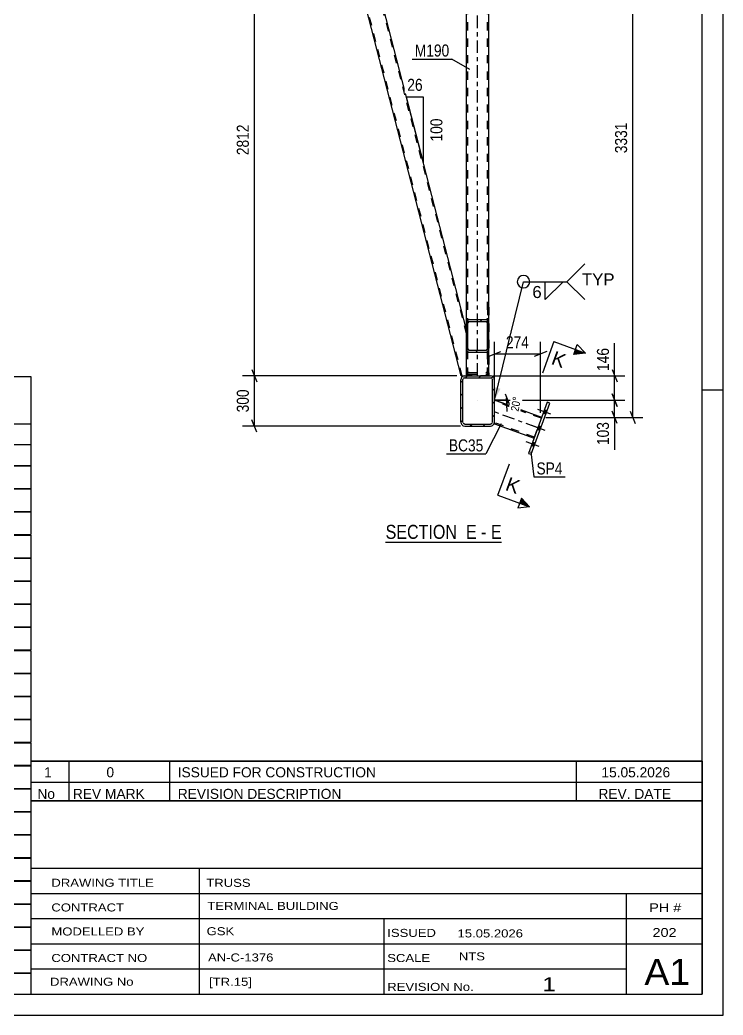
# Model space of a CAD drawing. Header units: millimetres. Extents: x -74 to 767, y -422 to 172.
# Drawn here: x 599 to 766.6, y -421.8 to -184.5 of the extents above; entities that cross this region are included whole.
import ezdxf

# ---------------------------------------------------------------- set-up
doc = ezdxf.new("R2010")
doc.units = ezdxf.units.MM
doc.linetypes.add('DXK_LINE_DOT2', pattern=[3.9198, 1.9599, -1.9599])
doc.linetypes.add('DXK_LINE_DOT3', pattern=[5.9187, 2.979, -0.9799, 0.9799, -0.9799])
doc.styles.add('Arial', font='ARIAL.TTF', dxfattribs={"height": 0.2})
doc.styles.add('Arial Narrow', font='ARIALN.TTF', dxfattribs={"height": 0.2})

# ---------------------------------------------------------------- blocks, each defined once
blk = doc.blocks.new('Unknown-389632863-44792')
at = {"color": 7, "linetype": 'Continuous'}
for p, q in [((601.64, -370.73), (601.64, -416.78)), ((601.64, -370.73), (761.64, -370.73)), ((761.64, -370.78), (761.64, -416.78)), ((601.64, -386.78), (761.64, -386.78)), ((641.78, -386.78), (641.78, -416.78)), ((601.64, -392.78), (761.64, -392.78)), ((743.64, -416.73), (743.64, -392.73)), ((601.64, -398.78), (761.64, -398.78)), ((685.78, -398.78), (685.78, -416.78)), ((601.64, -404.78), (761.64, -404.78)), ((601.64, -410.78), (743.64, -410.78)), ((601.64, -416.78), (761.64, -416.78))]:
    blk.add_line(p, q, dxfattribs=at)
at = {"color": 7, "style": 'Arial Narrow'}
for s, height, width, p in [('DRAWING TITLE', 1.9089, 1.425378, (606.52, -391.18)), ('TRUSS', 1.909, 1.425378, (643.44, -391.2)), ('CONTRACT', 1.909, 1.425378, (606.52, -397.07)), ('TERMINAL BUILDING', 1.9089, 1.425378, (643.69, -396.71)), ('MODELLED BY', 1.9089, 1.425378, (606.52, -402.8)), ('GSK', 1.909, 1.425378, (643.52, -402.74)), ('ISSUED', 1.909, 1.425378, (686.58, -403.14)), ('15.05.2026', 1.909, 1.425378, (703.33, -403.26)), ('CONTRACT NO', 1.9089, 1.425378, (606.52, -409.12)), ('AN-C-1376', 1.909, 1.425378, (643.86, -409)), ('SCALE', 1.909, 1.425378, (686.58, -409.13)), ('A1', 6.204, 1.25, (747.88, -414.58)), ('DRAWING No', 1.909, 1.425378, (606.19, -414.78)), ('[TR.15]', 1.909, 1.425378, (644.1, -414.79)), ('1', 3.34, 1.5, (723.55, -416.1)), ('REVISION No.', 1.9089, 1.425378, (686.58, -416.01))]:
    blk.add_text(s, height=height, dxfattribs=dict(at, width=width)).set_placement(p)
at = {"color": 7, "linetype": 'Continuous', "style": 'Arial Narrow'}
for s, height, width, p in [('PH #', 2.1, 1.42538, (749.04, -397.23)), ('202', 2.1, 1.42538, (749.82, -403.13)), ('NTS', 1.909, 1.425378, (703.64, -408.73))]:
    blk.add_text(s, height=height, dxfattribs=dict(at, width=width)).set_placement(p)
blk = doc.blocks.new('Unknown-389632863-1162')
at = {"color": 5, "linetype": 'Continuous'}
for p, q in [((766.64, -421.78), (766.64, 172.22)), ((761.64, -416.78), (761.64, 167.22)), ((766.64, -272.78), (761.64, -272.78)), ((-69.36, -416.78), (761.64, -416.78)), ((-74.36, -421.78), (766.64, -421.78))]:
    blk.add_line(p, q, dxfattribs=at)
blk = doc.blocks.new('Unknown-389632863-44793')
at = {"color": 7, "linetype": 'Continuous'}
for p, q in [((441.64, -269.53), (601.64, -269.53)), ((441.64, -280.78), (441.64, -269.53)), ((601.64, -269.53), (601.64, -280.78)), ((441.64, -280.78), (601.64, -280.78)), ((441.64, -280.78), (441.64, -285.78)), ((601.64, -280.78), (601.64, -285.78)), ((441.64, -285.78), (601.64, -285.78)), ((441.64, -285.78), (441.64, -290.78)), ((465.64, -285.78), (465.64, -290.78)), ((501.14, -285.78), (501.14, -290.78)), ((527.14, -285.78), (527.14, -290.78)), ((540.14, -285.78), (540.14, -290.78)), ((557.64, -285.78), (557.64, -290.78)), ((579.64, -285.78), (579.64, -290.78)), ((601.64, -285.78), (601.64, -290.78)), ((441.64, -290.78), (601.64, -290.78)), ((441.64, -290.83), (441.64, -296.23)), ((441.64, -290.83), (601.64, -290.83)), ((465.64, -290.78), (465.64, -296.28)), ((501.14, -290.78), (501.14, -296.28)), ((527.14, -290.78), (527.14, -296.28)), ((540.14, -290.78), (540.14, -296.28)), ((557.64, -290.78), (557.64, -296.28)), ((579.64, -290.78), (579.64, -296.28)), ((601.64, -290.83), (601.64, -296.23)), ((441.64, -296.23), (601.64, -296.23)), ((441.64, -296.33), (441.64, -301.73)), ((441.64, -296.33), (601.64, -296.33)), ((465.64, -296.28), (465.64, -301.78)), ((501.14, -296.28), (501.14, -301.78)), ((527.14, -296.28), (527.14, -301.78)), ((540.14, -296.28), (540.14, -301.78)), ((557.64, -296.28), (557.64, -301.78)), ((579.64, -296.28), (579.64, -301.78)), ((601.64, -296.33), (601.64, -301.73)), ((441.64, -301.73), (601.64, -301.73)), ((441.64, -301.83), (441.64, -307.23)), ((441.64, -301.83), (601.64, -301.83)), ((465.64, -301.78), (465.64, -307.28)), ((501.14, -301.78), (501.14, -307.28)), ((527.14, -301.78), (527.14, -307.28)), ((540.14, -301.78), (540.14, -307.28)), ((557.64, -301.78), (557.64, -307.28)), ((579.64, -301.78), (579.64, -307.28)), ((601.64, -301.83), (601.64, -307.23)), ((441.64, -307.23), (601.64, -307.23)), ((441.64, -307.33), (441.64, -312.73)), ((441.64, -307.33), (601.64, -307.33)), ((465.64, -307.28), (465.64, -312.78)), ((501.14, -307.28), (501.14, -312.78)), ((527.14, -307.28), (527.14, -312.78)), ((540.14, -307.28), (540.14, -312.78)), ((557.64, -307.28), (557.64, -312.78)), ((579.64, -307.28), (579.64, -312.78)), ((601.64, -307.33), (601.64, -312.73)), ((441.64, -312.73), (601.64, -312.73)), ((441.64, -312.83), (441.64, -318.23)), ((441.64, -312.83), (601.64, -312.83)), ((465.64, -312.78), (465.64, -318.28)), ((501.14, -312.78), (501.14, -318.28)), ((527.14, -312.78), (527.14, -318.28)), ((540.14, -312.78), (540.14, -318.28)), ((557.64, -312.78), (557.64, -318.28)), ((579.64, -312.78), (579.64, -318.28)), ((601.64, -312.83), (601.64, -318.23)), ((441.64, -318.23), (601.64, -318.23)), ((441.64, -318.33), (441.64, -323.73)), ((441.64, -318.33), (601.64, -318.33)), ((465.64, -318.28), (465.64, -323.78)), ((501.14, -318.28), (501.14, -323.78)), ((527.14, -318.28), (527.14, -323.78)), ((540.14, -318.28), (540.14, -323.78)), ((557.64, -318.28), (557.64, -323.78)), ((579.64, -318.28), (579.64, -323.78)), ((601.64, -318.33), (601.64, -323.73)), ((441.64, -323.73), (601.64, -323.73)), ((441.64, -323.83), (441.64, -329.23)), ((441.64, -323.83), (601.64, -323.83)), ((465.64, -323.78), (465.64, -329.28)), ((501.14, -323.78), (501.14, -329.28)), ((527.14, -323.78), (527.14, -329.28)), ((540.14, -323.78), (540.14, -329.28)), ((557.64, -323.78), (557.64, -329.28)), ((579.64, -323.78), (579.64, -329.28)), ((601.64, -323.83), (601.64, -329.23)), ((441.64, -329.23), (601.64, -329.23)), ((441.64, -329.33), (441.64, -334.73)), ((441.64, -329.33), (601.64, -329.33)), ((465.64, -329.28), (465.64, -334.78)), ((501.14, -329.28), (501.14, -334.78)), ((527.14, -329.28), (527.14, -334.78)), ((540.14, -329.28), (540.14, -334.78)), ((557.64, -329.28), (557.64, -334.78)), ((579.64, -329.28), (579.64, -334.78)), ((601.64, -329.33), (601.64, -334.73)), ((441.64, -334.73), (601.64, -334.73)), ((441.64, -334.83), (441.64, -340.23)), ((441.64, -334.83), (601.64, -334.83)), ((465.64, -334.78), (465.64, -340.28)), ((501.14, -334.78), (501.14, -340.28)), ((527.14, -334.78), (527.14, -340.28)), ((540.14, -334.78), (540.14, -340.28)), ((557.64, -334.78), (557.64, -340.28)), ((579.64, -334.78), (579.64, -340.28)), ((601.64, -334.83), (601.64, -340.23)), ((441.64, -340.23), (601.64, -340.23)), ((441.64, -340.33), (441.64, -345.73)), ((441.64, -340.33), (601.64, -340.33)), ((465.64, -340.28), (465.64, -345.78)), ((501.14, -340.28), (501.14, -345.78)), ((527.14, -340.28), (527.14, -345.78)), ((540.14, -340.28), (540.14, -345.78)), ((557.64, -340.28), (557.64, -345.78)), ((579.64, -340.28), (579.64, -345.78)), ((601.64, -340.33), (601.64, -345.73)), ((441.64, -345.73), (601.64, -345.73)), ((441.64, -345.83), (441.64, -351.23)), ((441.64, -345.83), (601.64, -345.83)), ((465.64, -345.78), (465.64, -351.28)), ((501.14, -345.78), (501.14, -351.28)), ((527.14, -345.78), (527.14, -351.28)), ((540.14, -345.78), (540.14, -351.28)), ((557.64, -345.78), (557.64, -351.28)), ((579.64, -345.78), (579.64, -351.28)), ((601.64, -345.83), (601.64, -351.23)), ((441.64, -351.23), (601.64, -351.23)), ((441.64, -351.33), (441.64, -356.73)), ((441.64, -351.33), (601.64, -351.33)), ((465.64, -351.28), (465.64, -356.78)), ((501.14, -351.28), (501.14, -356.78)), ((527.14, -351.28), (527.14, -356.78)), ((540.14, -351.28), (540.14, -356.78)), ((557.64, -351.28), (557.64, -356.78)), ((579.64, -351.28), (579.64, -356.78)), ((601.64, -351.33), (601.64, -356.73)), ((441.64, -356.73), (601.64, -356.73)), ((441.64, -356.83), (441.64, -362.23)), ((441.64, -356.83), (601.64, -356.83)), ((465.64, -356.78), (465.64, -362.28)), ((501.14, -356.78), (501.14, -362.28)), ((527.14, -356.78), (527.14, -362.28)), ((540.14, -356.78), (540.14, -362.28)), ((557.64, -356.78), (557.64, -362.28)), ((579.64, -356.78), (579.64, -362.28)), ((601.64, -356.83), (601.64, -362.23)), ((441.64, -362.23), (601.64, -362.23)), ((441.64, -362.33), (441.64, -367.73)), ((441.64, -362.33), (601.64, -362.33)), ((465.64, -362.28), (465.64, -367.78)), ((501.14, -362.28), (501.14, -367.78)), ((527.14, -362.28), (527.14, -367.78)), ((540.14, -362.28), (540.14, -367.78)), ((557.64, -362.28), (557.64, -367.78)), ((579.64, -362.28), (579.64, -367.78)), ((601.64, -362.33), (601.64, -367.73)), ((441.64, -367.73), (601.64, -367.73)), ((441.64, -367.83), (441.64, -373.23)), ((441.64, -367.83), (601.64, -367.83)), ((465.64, -367.78), (465.64, -373.28)), ((501.14, -367.78), (501.14, -373.28)), ((527.14, -367.78), (527.14, -373.28)), ((540.14, -367.78), (540.14, -373.28)), ((557.64, -367.78), (557.64, -373.28)), ((579.64, -367.78), (579.64, -373.28)), ((601.64, -367.83), (601.64, -373.23)), ((441.64, -373.23), (601.64, -373.23)), ((441.64, -373.33), (441.64, -378.73)), ((441.64, -373.33), (601.64, -373.33)), ((465.64, -373.28), (465.64, -378.78)), ((501.14, -373.28), (501.14, -378.78)), ((527.14, -373.28), (527.14, -378.78)), ((540.14, -373.28), (540.14, -378.78)), ((557.64, -373.28), (557.64, -378.78)), ((579.64, -373.28), (579.64, -378.78)), ((601.64, -373.33), (601.64, -378.73)), ((441.64, -378.73), (601.64, -378.73)), ((441.64, -378.83), (441.64, -384.23)), ((441.64, -378.83), (601.64, -378.83)), ((465.64, -378.78), (465.64, -384.28)), ((501.14, -378.78), (501.14, -384.28)), ((527.14, -378.78), (527.14, -384.28)), ((540.14, -378.78), (540.14, -384.28)), ((557.64, -378.78), (557.64, -384.28)), ((579.64, -378.78), (579.64, -384.28)), ((601.64, -378.83), (601.64, -384.23)), ((441.64, -384.23), (601.64, -384.23)), ((441.64, -384.33), (441.64, -389.73)), ((441.64, -384.33), (601.64, -384.33)), ((465.64, -384.28), (465.64, -389.78)), ((501.14, -384.28), (501.14, -389.78)), ((527.14, -384.28), (527.14, -389.78)), ((540.14, -384.28), (540.14, -389.78)), ((557.64, -384.28), (557.64, -389.78)), ((579.64, -384.28), (579.64, -389.78)), ((601.64, -384.33), (601.64, -389.73)), ((441.64, -389.73), (601.64, -389.73)), ((441.64, -389.83), (441.64, -395.23)), ((441.64, -389.83), (601.64, -389.83)), ((465.64, -389.78), (465.64, -395.28)), ((501.14, -389.78), (501.14, -395.28)), ((527.14, -389.78), (527.14, -395.28)), ((540.14, -389.78), (540.14, -395.28)), ((557.64, -389.78), (557.64, -395.28)), ((579.64, -389.78), (579.64, -395.28)), ((601.64, -389.83), (601.64, -395.23)), ((441.64, -395.23), (601.64, -395.23)), ((441.64, -395.33), (441.64, -400.73)), ((441.64, -395.33), (601.64, -395.33)), ((465.64, -395.28), (465.64, -400.78)), ((501.14, -395.28), (501.14, -400.78)), ((527.14, -395.28), (527.14, -400.78)), ((540.14, -395.28), (540.14, -400.78)), ((557.64, -395.28), (557.64, -400.78)), ((579.64, -395.28), (579.64, -400.78)), ((601.64, -395.33), (601.64, -400.73)), ((441.64, -400.73), (601.64, -400.73)), ((441.64, -400.83), (441.64, -406.23)), ((441.64, -400.83), (601.64, -400.83)), ((465.64, -400.78), (465.64, -406.28)), ((501.14, -400.78), (501.14, -406.28)), ((527.14, -400.78), (527.14, -406.28)), ((540.14, -400.78), (540.14, -406.28)), ((557.64, -400.78), (557.64, -406.28)), ((579.64, -400.78), (579.64, -406.28)), ((601.64, -400.83), (601.64, -406.23)), ((441.64, -406.23), (601.64, -406.23)), ((441.64, -406.33), (441.64, -411.73)), ((441.64, -406.33), (601.64, -406.33)), ((465.64, -406.28), (465.64, -411.78)), ((501.14, -406.28), (501.14, -411.78)), ((527.14, -406.28), (527.14, -411.78)), ((540.14, -406.28), (540.14, -411.78)), ((557.64, -406.28), (557.64, -411.78)), ((579.64, -406.28), (579.64, -411.78)), ((601.64, -406.33), (601.64, -411.73)), ((441.64, -411.73), (601.64, -411.73)), ((441.64, -411.78), (601.64, -411.78)), ((441.64, -411.78), (441.64, -416.78)), ((557.64, -411.78), (557.64, -416.78)), ((579.64, -411.78), (579.64, -416.78)), ((601.64, -411.78), (601.64, -416.78)), ((441.64, -416.78), (601.64, -416.78))]:
    blk.add_line(p, q, dxfattribs=at)
at = {"color": 7, "style": 'Arial Narrow'}
for s, height, width, p in [('GENERAL NOTES & WELD DETAILS :', 2.8633, 1.4, (442.79, -277.22)), ('REFER TYP DRAWING TYP-01', 1.9089, 1.6, (526.34, -277.12)), ("MATERIAL LIST FOR ASSEMBLY MK'D", 1.9089, 1.6, (442.79, -284.72)), ('TR15', 1.909, 1.794707, (536.63, -284.81)), ('1', 1.91, 1.794707, (563.72, -284.72)), ('No. Required', 1.9089, 1.6, (573.05, -284.72)), ('Mark', 1.909, 1.7, (442.97, -289.78)), ('Profile', 1.909, 1.7, (476.05, -289.78)), ('Material', 1.909, 1.7, (506.18, -289.72)), ('No.', 1.909, 1.7, (531.14, -289.72)), ('Length', 1.909, 1.7, (541.64, -289.72)), ('Area', 1.909, 1.7, (564.14, -289.72)), ('Weight', 1.909, 1.7, (583.64, -289.72))]:
    blk.add_text(s, height=height, dxfattribs=dict(at, width=width)).set_placement(p)
at = {"color": 7, "linetype": 'Continuous', "style": 'Arial Narrow'}
for s, height, width, p in [('BC108', 1.909, 1.794707, (443.14, -295.22)), ('RHS300*200*12', 1.9089, 1.794707, (467.64, -295.22)), ('E350', 1.909, 1.794707, (507.38, -295.22)), ('1', 1.91, 1.794707, (531.49, -295.22)), ('17200', 1.909, 1.794707, (542.03, -295.22)), ('17.1', 1.909, 1.794707, (565.77, -295.22)), ('1542.5', 1.909, 1.794707, (582.4, -295.22)), ('TR15', 1.909, 1.794707, (443.14, -300.72)), ('RHS300*200*12', 1.9089, 1.794707, (467.64, -300.72)), ('E350', 1.909, 1.794707, (507.38, -300.72)), ('1', 1.91, 1.794707, (531.49, -300.72)), ('16200', 1.909, 1.794707, (542.03, -300.72)), ('16.1', 1.909, 1.794707, (565.77, -300.72)), ('1452.8', 1.909, 1.794707, (582.4, -300.72)), ('M28', 1.909, 1.794707, (443.14, -306.22)), ('SHS132*8', 1.909, 1.794707, (467.64, -306.22)), ('E350', 1.909, 1.794707, (507.38, -306.22)), ('5', 1.91, 1.794707, (531.49, -306.22)), ('4012', 1.909, 1.794707, (544.22, -306.22)), ('2.1', 1.909, 1.794707, (567.95, -306.22)), ('608.3', 1.909, 1.794707, (584.59, -306.22)), ('M29', 1.909, 1.794707, (443.14, -311.72)), ('SHS132*8', 1.909, 1.794707, (467.64, -311.72)), ('E350', 1.909, 1.794707, (507.38, -311.72)), ('9', 1.91, 1.794707, (531.49, -311.72)), ('1946', 1.909, 1.794707, (544.22, -311.72)), ('1.0', 1.909, 1.794707, (567.95, -311.72)), ('528.9', 1.909, 1.794707, (584.59, -311.72)), ('M190', 1.909, 1.794707, (443.14, -317.22)), ('SHS132*8', 1.909, 1.794707, (467.64, -317.22)), ('E350', 1.909, 1.794707, (507.38, -317.22)), ('5', 1.91, 1.794707, (531.49, -317.22)), ('2890', 1.909, 1.794707, (544.22, -317.22)), ('1.5', 1.909, 1.794707, (567.95, -317.22)), ('450.1', 1.909, 1.794707, (584.59, -317.22)), ('P27', 1.909, 1.794707, (443.14, -322.72)), ('PL25*709', 1.909, 1.794707, (467.64, -322.72)), ('E350', 1.909, 1.794707, (507.38, -322.72)), ('1', 1.91, 1.794707, (531.49, -322.72)), ('740', 1.909, 1.794707, (546.41, -322.72)), ('1.1', 1.909, 1.794707, (567.95, -322.72)), ('103.0', 1.909, 1.794707, (584.59, -322.72)), ('SP2', 1.909, 1.794707, (443.14, -328.22)), ('PL25*440', 1.909, 1.794707, (467.64, -328.22)), ('E350', 1.909, 1.794707, (507.38, -328.22)), ('2', 1.91, 1.794707, (531.49, -328.22)), ('540', 1.909, 1.794707, (546.41, -328.22)), ('0.5', 1.909, 1.794707, (567.95, -328.22)), ('93.3', 1.909, 1.794707, (586.78, -328.22)), ('SP4', 1.909, 1.794707, (443.14, -333.72)), ('PL16*325', 1.909, 1.794707, (467.64, -333.72)), ('E350', 1.909, 1.794707, (507.38, -333.72)), ('5', 1.91, 1.794707, (531.49, -333.72)), ('325', 1.909, 1.794707, (546.41, -333.72)), ('0.2', 1.909, 1.794707, (567.95, -333.72)), ('66.3', 1.909, 1.794707, (586.78, -333.72)), ('SP1', 1.909, 1.794707, (443.14, -339.22)), ('PL25*300', 1.909, 1.794707, (467.64, -339.22)), ('E350', 1.909, 1.794707, (507.38, -339.22)), ('2', 1.91, 1.794707, (531.49, -339.22)), ('440', 1.909, 1.794707, (546.41, -339.22)), ('0.3', 1.909, 1.794707, (567.95, -339.22)), ('51.8', 1.909, 1.794707, (586.78, -339.22)), ('M1285', 1.909, 1.794707, (443.14, -344.72)), ('SHS100*6', 1.909, 1.794707, (467.64, -344.72)), ('E350', 1.909, 1.794707, (507.38, -344.72)), ('1', 1.91, 1.794707, (531.49, -344.72)), ('2925', 1.909, 1.794707, (544.22, -344.72)), ('1.1', 1.909, 1.794707, (567.95, -344.72)), ('49.8', 1.909, 1.794707, (586.78, -344.72)), ('M1297', 1.909, 1.794707, (443.14, -350.22)), ('SHS100*6', 1.909, 1.794707, (467.64, -350.22)), ('E350', 1.909, 1.794707, (507.38, -350.22)), ('1', 1.91, 1.794707, (531.49, -350.22)), ('2925', 1.909, 1.794707, (544.22, -350.22)), ('1.1', 1.909, 1.794707, (567.95, -350.22)), ('49.8', 1.909, 1.794707, (586.78, -350.22)), ('TC548', 1.909, 1.794707, (443.14, -355.72)), ('SHS100*6', 1.909, 1.794707, (467.64, -355.72)), ('E350', 1.909, 1.794707, (507.38, -355.72)), ('2', 1.91, 1.794707, (531.49, -355.72)), ('819', 1.909, 1.794707, (546.41, -355.72)), ('0.3', 1.909, 1.794707, (567.95, -355.72)), ('28.4', 1.909, 1.794707, (586.78, -355.72)), ('ST4', 1.909, 1.794707, (443.14, -361.22)), ('PL12*120', 1.909, 1.794707, (467.64, -361.22)), ('E350', 1.909, 1.794707, (507.38, -361.22)), ('32', 1.909, 1.794707, (530.4, -361.22)), ('120', 1.909, 1.794707, (546.41, -361.22)), ('0.0', 1.909, 1.794707, (567.95, -361.22)), ('21.4', 1.909, 1.794707, (586.78, -361.22)), ('PL581', 1.909, 1.794707, (443.14, -366.72)), ('PL12*300', 1.909, 1.794707, (467.64, -366.72)), ('E350', 1.909, 1.794707, (507.38, -366.72)), ('2', 1.91, 1.794707, (531.49, -366.72)), ('310', 1.909, 1.794707, (546.41, -366.72)), ('0.2', 1.909, 1.794707, (567.95, -366.72)), ('17.5', 1.909, 1.794707, (586.78, -366.72)), ('M1487', 1.909, 1.794707, (443.14, -372.22)), ('RHS100*100*6', 1.9089, 1.794707, (467.64, -372.22)), ('E350', 1.909, 1.794707, (507.38, -372.22)), ('2', 1.91, 1.794707, (531.49, -372.22)), ('446', 1.909, 1.794707, (546.41, -372.22)), ('0.2', 1.909, 1.794707, (567.95, -372.22)), ('14.9', 1.909, 1.794707, (586.78, -372.22)), ('BC35', 1.909, 1.794707, (443.14, -377.72)), ('SHS132*6', 1.909, 1.794707, (467.64, -377.72)), ('E350', 1.909, 1.794707, (507.38, -377.72)), ('2', 1.91, 1.794707, (531.49, -377.72)), ('300', 1.909, 1.794707, (546.41, -377.72)), ('0.1', 1.909, 1.794707, (567.95, -377.72)), ('13.1', 1.909, 1.794707, (586.78, -377.72)), ('ST20', 1.909, 1.794707, (443.14, -383.22)), ('PL8*150', 1.909, 1.794707, (467.64, -383.22)), ('E350', 1.909, 1.794707, (507.38, -383.22)), ('7', 1.91, 1.794707, (531.49, -383.22)), ('270', 1.909, 1.794707, (546.41, -383.22)), ('0.1', 1.909, 1.794707, (567.95, -383.22)), ('12.9', 1.909, 1.794707, (586.78, -383.22)), ('M1485', 1.909, 1.794707, (443.14, -388.72)), ('RHS100*100*6', 1.9089, 1.794707, (467.64, -388.72)), ('E350', 1.909, 1.794707, (507.38, -388.72)), ('2', 1.91, 1.794707, (531.49, -388.72)), ('360', 1.909, 1.794707, (546.41, -388.72)), ('0.1', 1.909, 1.794707, (567.95, -388.72)), ('12.7', 1.909, 1.794707, (586.78, -388.72)), ('TC45', 1.909, 1.794707, (443.14, -394.22)), ('SHS100*6', 1.909, 1.794707, (467.64, -394.22)), ('E350', 1.909, 1.794707, (507.38, -394.22)), ('2', 1.91, 1.794707, (531.49, -394.22)), ('300', 1.909, 1.794707, (546.41, -394.22)), ('0.1', 1.909, 1.794707, (567.95, -394.22)), ('10.0', 1.909, 1.794707, (586.78, -394.22)), ('M1436', 1.909, 1.794707, (443.14, -399.72)), ('RHS100*100*6', 1.9089, 1.794707, (467.64, -399.72)), ('E350', 1.909, 1.794707, (507.38, -399.72)), ('2', 1.91, 1.794707, (531.49, -399.72)), ('271', 1.909, 1.794707, (546.41, -399.72)), ('0.1', 1.909, 1.794707, (567.95, -399.72)), ('8.6', 1.909, 1.794707, (588.97, -399.72)), ('BC149', 1.909, 1.794707, (443.14, -405.22)), ('SHS132*6', 1.909, 1.794707, (467.64, -405.22)), ('E350', 1.909, 1.794707, (507.38, -405.22)), ('1', 1.91, 1.794707, (531.49, -405.22)), ('332', 1.909, 1.794707, (546.41, -405.22)), ('0.2', 1.909, 1.794707, (567.95, -405.22)), ('7.3', 1.909, 1.794707, (588.97, -405.22)), ('BC150', 1.909, 1.794707, (443.14, -410.72)), ('SHS132*6', 1.909, 1.794707, (467.64, -410.72)), ('E350', 1.909, 1.794707, (507.38, -410.72)), ('1', 1.91, 1.794707, (531.49, -410.72)), ('307', 1.909, 1.794707, (546.41, -410.72)), ('0.1', 1.909, 1.794707, (567.95, -410.72)), ('6.5', 1.909, 1.794707, (588.97, -410.72)), ('Total', 1.909, 1.7, (543.97, -415.28)), ('70.1', 1.909, 1.794707, (565.28, -415.28)), ('5149.8', 1.909, 1.794707, (582.4, -415.28))]:
    blk.add_text(s, height=height, dxfattribs=dict(at, width=width)).set_placement(p)
blk = doc.blocks.new('Unknown-389632863-44795')
at = {"color": 7, "linetype": 'Continuous'}
for p, q in [((601.64, -361.23), (761.64, -361.23)), ((761.64, -361.23), (601.64, -361.23)), ((601.64, -361.23), (601.64, -366.23)), ((610.64, -361.23), (610.64, -366.23)), ((634.64, -361.23), (634.64, -366.23)), ((731.64, -361.23), (731.64, -366.23)), ((761.64, -361.23), (761.64, -366.23)), ((601.64, -366.23), (761.64, -366.23)), ((601.64, -366.23), (601.64, -370.73)), ((601.64, -366.23), (761.64, -366.23)), ((610.64, -366.23), (610.64, -370.73)), ((634.64, -366.23), (634.64, -370.73)), ((731.64, -366.23), (731.64, -370.73)), ((761.64, -366.23), (761.64, -370.73)), ((761.64, -370.73), (601.64, -370.73))]:
    blk.add_line(p, q, dxfattribs=at)
at = {"color": 7, "linetype": 'Continuous', "style": 'Arial Narrow'}
for s, height, width, p in [('1', 2.39, 1.196471, (604.79, -365.08)), ('0', 2.39, 1.196471, (619.64, -365.08)), ('ISSUED FOR CONSTRUCTION', 2.3861, 1.196471, (636.64, -365.08)), ('15.05.2026', 2.386, 1.196471, (737.64, -365.08)), ('No', 2.386, 1.2, (603.18, -370.23)), ('REV MARK', 2.386, 1.2, (611.64, -370.23)), ('REVISION DESCRIPTION', 2.3861, 1.2, (636.64, -370.23)), ('REV. DATE', 2.386, 1.2, (736.92, -370.23))]:
    blk.add_text(s, height=height, dxfattribs=dict(at, width=width)).set_placement(p)
blk = doc.blocks.new('Unknown-389632863-17 - 1807')
at = {"color": 6, "linetype": 'Continuous'}
blk.add_line((686.19, -308.99), (713.83, -308.99), dxfattribs=at)
at = {"color": 0, "linetype": 'Continuous'}
blk.add_wipeout([(704.29, -308.24), (704.29, -304.74), (686.19, -304.74), (686.19, -308.24)], dxfattribs=at)
at = {"color": 7, "linetype": 'Continuous', "style": 'Arial Narrow'}
blk.add_text('SECTION ', height=3.34, dxfattribs=at).set_placement((686.19, -308.24))
at = {"color": 0, "linetype": 'Continuous'}
blk.add_wipeout([(707.9, -308.24), (707.9, -304.74), (705.34, -304.74), (705.34, -308.24)], dxfattribs=at)
at = {"color": 7, "linetype": 'Continuous', "style": 'Arial Narrow'}
blk.add_text('E', height=3.34, dxfattribs=at).set_placement((705.34, -308.24))
at = {"color": 0, "linetype": 'Continuous'}
blk.add_wipeout([(710.23, -308.24), (710.23, -304.74), (708.95, -304.74), (708.95, -308.24)], dxfattribs=at)
at = {"color": 7, "linetype": 'Continuous', "style": 'Arial Narrow'}
blk.add_text('-', height=3.34, dxfattribs=at).set_placement((708.95, -308.24))
at = {"color": 0, "linetype": 'Continuous'}
blk.add_wipeout([(713.83, -308.24), (713.83, -304.74), (711.28, -304.74), (711.28, -308.24)], dxfattribs=at)
at = {"color": 7, "linetype": 'Continuous', "style": 'Arial Narrow'}
blk.add_text('E', height=3.34, dxfattribs=at).set_placement((711.28, -308.24))
blk = doc.blocks.new('Part-389632863-1935 - 1807')
at = {"color": 2, "linetype": 'Continuous'}
for p, q in [((724.72, -275.65), (720.27, -287.86)), ((720.87, -288.08), (725.32, -275.87)), ((725.32, -275.87), (724.72, -275.65)), ((720.27, -287.86), (720.87, -288.08))]:
    blk.add_line(p, q, dxfattribs=at)
blk = doc.blocks.new('Part-389632863-1943 - 1807')
at = {"linetype": 'Continuous'}
h = blk.add_hatch(dxfattribs=at)
h.set_pattern_fill('', scale=0.7, style=0, pattern_type=0)
h.set_pattern_definition([(45, (704.1215, -280.38), (-1.57154, 1.57154), [])])
h.paths.add_polyline_path([(704.12, -270.3), (704.12, -280.38), (704.19, -280.75), (704.4, -281.06), (704.71, -281.27), (705.08, -281.34), (711.16, -281.34), (711.53, -281.27), (711.84, -281.06), (712.05, -280.75), (712.12, -280.38), (712.12, -270.3), (712.05, -269.93), (711.84, -269.62), (711.53, -269.41), (711.16, -269.34), (705.08, -269.34), (704.71, -269.41), (704.4, -269.62), (704.19, -269.93)])
h.paths.add_polyline_path([(704.74, -269.96), (704.9, -269.86), (705.08, -269.82), (711.16, -269.82), (711.35, -269.86), (711.5, -269.96), (711.6, -270.12), (711.64, -270.3), (711.64, -280.38), (711.6, -280.56), (711.5, -280.72), (711.35, -280.82), (711.16, -280.86), (705.08, -280.86), (704.9, -280.82), (704.74, -280.72), (704.64, -280.56), (704.6, -280.38), (704.6, -270.3), (704.64, -270.12)])
at = {"color": 2, "linetype": 'Continuous'}
for p, q in [((704.19, -269.93), (704.12, -270.3)), ((704.12, -280.38), (704.12, -270.3)), ((704.6, -270.3), (704.64, -270.12)), ((704.6, -280.38), (704.6, -270.3)), ((705.08, -269.34), (704.71, -269.41)), ((704.9, -269.86), (705.08, -269.82)), ((705.08, -269.34), (711.16, -269.34)), ((705.08, -269.82), (711.16, -269.82)), ((711.53, -269.41), (711.16, -269.34)), ((711.16, -269.82), (711.35, -269.86)), ((711.6, -270.12), (711.64, -270.3)), ((711.64, -280.38), (711.64, -270.3)), ((712.12, -270.3), (712.05, -269.93)), ((712.12, -280.38), (712.12, -270.3)), ((704.12, -280.38), (704.19, -280.75)), ((704.64, -280.56), (704.6, -280.38)), ((704.71, -281.27), (705.08, -281.34)), ((705.08, -280.86), (704.9, -280.82)), ((705.08, -280.86), (711.16, -280.86)), ((705.08, -281.34), (711.16, -281.34)), ((711.35, -280.82), (711.16, -280.86)), ((711.16, -281.34), (711.53, -281.27)), ((711.64, -280.38), (711.6, -280.56)), ((712.05, -280.75), (712.12, -280.38))]:
    blk.add_line(p, q, dxfattribs=at)
at = {"color": 7, "linetype": 'DXK_LINE_DOT3'}
blk.add_line((708.12, -275.34), (708.12, -275.34), dxfattribs=at)
at = {"color": 2, "linetype": 'Continuous'}
for centre, radius, start, end in [((705.08, -270.3), 0.96, 112.5, 157.5), ((705.08, -270.3), 0.48, 112.5, 157.5), ((711.16, -270.3), 0.48, 22.5, 67.5), ((711.16, -270.3), 0.96, 22.5, 67.5), ((705.08, -280.38), 0.96, 202.5, 247.5), ((705.08, -280.38), 0.48, 202.5, 247.5), ((711.16, -280.38), 0.48, 292.5, 337.5), ((711.16, -280.38), 0.96, 292.5, 337.5)]:
    blk.add_arc(centre, radius, start, end, dxfattribs=at)
blk = doc.blocks.new('Bolt-389632863-1842 - 1807')
at = {"linetype": 'Continuous'}
for points in [[(724.35, -278.53), (724.65, -277.71), (724.05, -277.49), (723.75, -278.32)], [(724.35, -278.53), (724.65, -277.71), (724.05, -277.49), (723.75, -278.32)], [(724.35, -278.53), (724.65, -277.71), (724.05, -277.49), (723.75, -278.32)], [(722.95, -282.39), (723.25, -281.56), (722.65, -281.34), (722.34, -282.17)], [(722.95, -282.39), (723.25, -281.56), (722.65, -281.34), (722.34, -282.17)], [(721.54, -286.24), (721.84, -285.41), (721.24, -285.19), (720.94, -286.02)], [(721.54, -286.24), (721.84, -285.41), (721.24, -285.19), (720.94, -286.02)], [(721.54, -286.24), (721.84, -285.41), (721.24, -285.19), (720.94, -286.02)]]:
    blk.add_hatch(color=1, dxfattribs=at).paths.add_polyline_path(points)
at = {"color": 1, "linetype": 'Continuous'}
for p, q in [((725.59, -278.52), (722.47, -277.38)), ((725.59, -278.52), (722.47, -277.38)), ((725.59, -278.52), (722.47, -277.38)), ((724.65, -277.71), (724.05, -277.49)), ((724.65, -277.71), (724.05, -277.49)), ((724.65, -277.71), (724.05, -277.49)), ((724.35, -278.53), (723.75, -278.32)), ((724.35, -278.53), (723.75, -278.32)), ((724.35, -278.53), (723.75, -278.32)), ((724.19, -282.37), (721.07, -281.23)), ((724.19, -282.37), (721.07, -281.23)), ((722.95, -282.39), (722.34, -282.17)), ((722.95, -282.39), (722.34, -282.17)), ((723.25, -281.56), (722.65, -281.34)), ((723.25, -281.56), (722.65, -281.34)), ((722.78, -286.22), (719.66, -285.09)), ((722.78, -286.22), (719.66, -285.09)), ((722.78, -286.22), (719.66, -285.09)), ((721.54, -286.24), (720.94, -286.02)), ((721.54, -286.24), (720.94, -286.02)), ((721.54, -286.24), (720.94, -286.02)), ((721.84, -285.41), (721.24, -285.19)), ((721.84, -285.41), (721.24, -285.19)), ((721.84, -285.41), (721.24, -285.19))]:
    blk.add_line(p, q, dxfattribs=at)
blk = doc.blocks.new('Part-389632863-1920 - 1807')
at = {"color": 2, "linetype": 'Continuous'}
for p, q in [((723.4, -279.27), (712.12, -275.17)), ((712.12, -280.75), (712.12, -280.38)), ((712.12, -280.75), (712.12, -280.79)), ((712.12, -280.79), (721.59, -284.24))]:
    blk.add_line(p, q, dxfattribs=at)
at = {"color": 7, "linetype": 'DXK_LINE_DOT2'}
for p, q in [((712.12, -275.21), (712.12, -275.17)), ((712.12, -280.38), (712.12, -275.17)), ((723.32, -279.5), (712.12, -275.43)), ((721.59, -284.24), (723.4, -279.27)), ((721.67, -284.01), (712.12, -280.53))]:
    blk.add_line(p, q, dxfattribs=at)
at = {"color": 7, "linetype": 'DXK_LINE_DOT3'}
blk.add_line((722.5, -281.75), (712.12, -277.98), dxfattribs=at)
blk = doc.blocks.new('Part-389632863-1953 - 1807')
at = {"color": 7, "linetype": 'DXK_LINE_DOT2'}
for p, q in [((705.48, -153.74), (710.76, -153.74)), ((705.48, -166.2), (705.48, -153.74)), ((705.8, -269.34), (705.8, -153.74)), ((710.44, -269.34), (710.44, -153.74)), ((710.76, -166.2), (710.76, -153.74)), ((705.48, -269.34), (705.48, -256.88)), ((710.76, -269.34), (710.76, -256.88)), ((710.76, -269.34), (705.48, -269.34))]:
    blk.add_line(p, q, dxfattribs=at)
at = {"color": 7, "linetype": 'DXK_LINE_DOT3'}
blk.add_line((708.12, -269.34), (708.12, -153.74), dxfattribs=at)
at = {"color": 2, "linetype": 'Continuous'}
for p, q in [((705.48, -256.88), (705.48, -166.2)), ((710.76, -256.88), (710.76, -166.2))]:
    blk.add_line(p, q, dxfattribs=at)
blk = doc.blocks.new('Part-389632863-1961 - 1807')
at = {"linetype": 'Continuous'}
h = blk.add_hatch(dxfattribs=at)
h.set_pattern_fill('', scale=0.7, style=0, pattern_type=0)
h.set_pattern_definition([(45, (705.4815, -262.811), (-1.57154, 1.57154), [])])
h.paths.add_polyline_path([(705.48, -256.88), (705.48, -262.81), (705.53, -263.17), (705.67, -263.48), (705.88, -263.69), (706.12, -263.76), (710.12, -263.76), (710.37, -263.69), (710.57, -263.48), (710.71, -263.17), (710.76, -262.81), (710.76, -256.88), (710.71, -256.52), (710.57, -256.21), (710.37, -256.01), (710.12, -255.93), (706.12, -255.93), (705.88, -256.01), (705.67, -256.21), (705.53, -256.52)])
h.paths.add_polyline_path([(705.9, -256.55), (706, -256.45), (706.12, -256.41), (710.12, -256.41), (710.24, -256.45), (710.35, -256.55), (710.42, -256.7), (710.44, -256.88), (710.44, -262.81), (710.42, -262.99), (710.35, -263.15), (710.24, -263.25), (710.12, -263.29), (706.12, -263.29), (706, -263.25), (705.9, -263.15), (705.83, -262.99), (705.8, -262.81), (705.8, -256.88), (705.83, -256.7)])
at = {"color": 2, "linetype": 'Continuous'}
for p, q in [((706.12, -255.93), (705.88, -256.01)), ((706.12, -255.93), (710.12, -255.93)), ((710.37, -256.01), (710.12, -255.93)), ((705.53, -256.52), (705.48, -256.88)), ((705.48, -262.81), (705.48, -256.88)), ((705.8, -256.88), (705.83, -256.7)), ((705.8, -262.81), (705.8, -256.88)), ((706, -256.45), (706.12, -256.41)), ((706.12, -256.41), (710.12, -256.41)), ((710.12, -256.41), (710.24, -256.45)), ((710.42, -256.7), (710.44, -256.88)), ((710.44, -262.81), (710.44, -256.88)), ((710.76, -256.88), (710.71, -256.52)), ((710.76, -262.81), (710.76, -256.88)), ((705.48, -269.34), (705.48, -262.81)), ((705.48, -262.81), (705.53, -263.17)), ((705.83, -262.99), (705.8, -262.81)), ((706.12, -263.29), (706, -263.25)), ((706.12, -263.29), (710.12, -263.29)), ((710.24, -263.25), (710.12, -263.29)), ((710.44, -262.81), (710.42, -262.99)), ((710.71, -263.17), (710.76, -262.81)), ((710.76, -269.34), (710.76, -262.81)), ((705.88, -263.69), (706.12, -263.76)), ((706.12, -263.76), (710.12, -263.76)), ((710.12, -263.76), (710.37, -263.69))]:
    blk.add_line(p, q, dxfattribs=at)
at = {"color": 7, "linetype": 'DXK_LINE_DOT2'}
for p, q in [((705.48, -262.81), (705.48, -256.88)), ((705.8, -269.34), (705.8, -256.88)), ((710.44, -269.34), (710.44, -256.88)), ((710.76, -262.81), (710.76, -256.88)), ((710.76, -269.34), (705.48, -269.34)), ((705.5, -269.34), (705.53, -269.13)), ((705.8, -269.34), (705.82, -269.34)), ((705.83, -269.31), (705.82, -269.34)), ((705.88, -268.61), (706.12, -268.54)), ((706.12, -269.01), (706, -269.05)), ((706.12, -268.54), (710.12, -268.54)), ((706.12, -269.01), (710.12, -269.01)), ((710.12, -268.54), (710.37, -268.61)), ((710.24, -269.05), (710.12, -269.01)), ((710.42, -269.34), (710.42, -269.31)), ((710.71, -269.13), (710.74, -269.34))]:
    blk.add_line(p, q, dxfattribs=at)
at = {"color": 2, "linetype": 'Continuous'}
for centre, radius, start, end in [((706.37, -256.71), 0.863, 124.9769, 167.0015), ((709.87, -256.71), 0.863, 12.9985, 55.0231), ((706.25, -256.8), 0.432, 124.9769, 167.0015), ((710, -256.8), 0.432, 12.9985, 55.0231), ((706.37, -262.98), 0.863, 192.9985, 235.0231), ((706.25, -262.9), 0.432, 192.9985, 235.0231), ((710, -262.9), 0.432, 304.9769, 347.0015), ((709.87, -262.98), 0.863, 304.9769, 347.0015)]:
    blk.add_arc(centre, radius, start, end, dxfattribs=at)
at = {"color": 7, "linetype": 'DXK_LINE_DOT2'}
for centre, radius, start, end in [((706.37, -269.32), 0.863, 124.9769, 167.0015), ((706.25, -269.4), 0.432, 124.9769, 167.0015), ((710, -269.4), 0.432, 12.9985, 55.0231), ((709.87, -269.32), 0.863, 12.9985, 55.0231)]:
    blk.add_arc(centre, radius, start, end, dxfattribs=at)
blk = doc.blocks.new('Part-389632863-1966 - 1807')
at = {"color": 7, "linetype": 'DXK_LINE_DOT2'}
for p, q in [((705.48, -269.34), (705.48, -252.98)), ((705.8, -269.34), (705.8, -252.98)), ((710.44, -252.98), (710.44, -269.34)), ((710.76, -252.98), (710.76, -269.34)), ((705.48, -269.34), (710.76, -269.34)), ((705.53, -269.13), (705.5, -269.34)), ((705.82, -269.34), (705.83, -269.31)), ((706.12, -268.54), (705.88, -268.61)), ((706, -269.05), (706.12, -269.01)), ((706.12, -268.54), (710.12, -268.54)), ((706.12, -269.01), (710.12, -269.01)), ((710.35, -268.61), (710.12, -268.54)), ((710.12, -269.01), (710.24, -269.05)), ((710.37, -268.61), (710.35, -268.61)), ((710.42, -269.31), (710.42, -269.34)), ((710.44, -269.34), (710.42, -269.34)), ((710.74, -269.34), (710.71, -269.13))]:
    blk.add_line(p, q, dxfattribs=at)
for centre, radius, start, end in [((706.37, -269.32), 0.863, 124.9769, 167.0015), ((706.25, -269.4), 0.432, 124.9769, 167.0015), ((710, -269.4), 0.432, 12.9985, 55.0231), ((709.87, -269.32), 0.863, 12.9985, 55.0231)]:
    blk.add_arc(centre, radius, start, end, dxfattribs=at)
blk = doc.blocks.new('Part-389632863-36376 - 1807')
at = {"color": 2, "linetype": 'Continuous'}
for p, q in [((675.15, -156.72), (675.57, -156.56)), ((678.89, -155.35), (675.57, -156.56)), ((705.48, -258.37), (678.89, -155.35)), ((675.11, -156.73), (675.15, -156.72)), ((704.18, -269.34), (675.11, -156.73)), ((704.18, -269.34), (705.08, -269.34))]:
    blk.add_line(p, q, dxfattribs=at)
at = {"color": 7, "linetype": 'DXK_LINE_DOT2'}
for p, q in [((675.24, -156.68), (675.57, -156.56)), ((705.48, -259.33), (678.66, -155.44)), ((678.85, -155.37), (678.89, -155.35)), ((675.36, -156.64), (675.34, -156.65)), ((675.34, -156.65), (675.36, -156.64)), ((704.43, -269.34), (675.34, -156.65)), ((675.39, -156.63), (675.36, -156.64)), ((705.48, -269.34), (705.48, -258.37)), ((705.08, -269.34), (705.48, -269.34))]:
    blk.add_line(p, q, dxfattribs=at)
blk = doc.blocks.new('StraightDimension-389632863-25376 - 1807')
at = {"color": 7, "linetype": 'Continuous'}
for p, q in [((745.69, -147.52), (744.49, -144.52)), ((724.4, -146.02), (747.49, -146.02)), ((745.09, -279.27), (745.09, -146.02)), ((724.4, -279.27), (747.49, -279.27)), ((744.49, -277.77), (745.69, -280.77))]:
    blk.add_line(p, q, dxfattribs=at)
at = {"color": 0}
blk.add_wipeout([(744.34, -208.39), (740.14, -208.39), (740.14, -216.9), (744.34, -216.9)], dxfattribs=at)
at = {"color": 3, "style": 'Arial Narrow'}
blk.add_text('3331', height=2.863, rotation=90.0002, dxfattribs=at).set_placement((743.74, -216.3))
blk = doc.blocks.new('StraightDimension-389632863-25404 - 1807')
at = {"color": 7, "linetype": 'Continuous'}
for p, q in [((740.18, -267.84), (741.38, -270.84)), ((711.76, -269.34), (743.18, -269.34)), ((740.78, -275.17), (740.78, -269.34)), ((713.12, -275.17), (743.18, -275.17)), ((741.38, -276.67), (740.18, -273.67))]:
    blk.add_line(p, q, dxfattribs=at)
at = {"color": 0}
blk.add_wipeout([(740.03, -262.13), (735.83, -262.13), (735.83, -268.82), (740.03, -268.82)], dxfattribs=at)
at = {"color": 7, "linetype": 'Continuous'}
blk.add_line((740.78, -269.34), (740.78, -261.61), dxfattribs=at)
blk.add_line((740.78, -269.34), (740.78, -261.61), dxfattribs=at)
at = {"color": 3, "style": 'Arial Narrow'}
blk.add_text('146', height=2.863, rotation=90.0002, dxfattribs=at).set_placement((739.43, -268.21))
blk = doc.blocks.new('StraightDimension-389632863-25405 - 1807')
at = {"color": 7, "linetype": 'Continuous'}
for p, q in [((713.12, -275.17), (743.18, -275.17)), ((740.18, -273.67), (741.38, -276.67)), ((740.78, -279.27), (740.78, -275.17)), ((724.4, -279.27), (743.18, -279.27)), ((741.38, -280.77), (740.18, -277.77))]:
    blk.add_line(p, q, dxfattribs=at)
at = {"color": 0}
blk.add_wipeout([(740.03, -279.8), (735.83, -279.8), (735.83, -286.48), (740.03, -286.48)], dxfattribs=at)
at = {"color": 7, "linetype": 'Continuous'}
blk.add_line((740.78, -279.27), (740.78, -287.01), dxfattribs=at)
blk.add_line((740.78, -279.27), (740.78, -287.01), dxfattribs=at)
at = {"color": 3, "style": 'Arial Narrow'}
blk.add_text('103', height=2.863, rotation=90.0002, dxfattribs=at).set_placement((739.43, -285.88))
blk = doc.blocks.new('AngleDimension-389632863-29063 - 1807')
at = {"color": 7, "linetype": 'Continuous'}
for p, q in [((715.26, -275.17), (712.12, -275.17)), ((715.08, -276.24), (712.12, -275.17)), ((714.66, -273.67), (715.86, -276.67)), ((715.13, -277.86), (715.02, -274.63)), ((713.06, -275.51), (715.08, -276.24))]:
    blk.add_line(p, q, dxfattribs=at)
blk.add_arc((712.12, -275.17), 3.14, 340.0007, 360, dxfattribs=at)
at = {"color": 0}
blk.add_wipeout([(718.94, -274.19), (716.18, -273.7), (715.43, -277.94), (718.19, -278.43)], dxfattribs=at)
at = {"color": 3, "style": 'Arial Narrow'}
blk.add_text('20°', height=1.909, rotation=80.0021, dxfattribs=at).set_placement((717.87, -277.96))
blk = doc.blocks.new('AngleDimension-389632863-38960 - 1807')
at = {"color": 7, "linetype": 'Continuous'}
for p, q in [((692.31, -207.36), (691.17, -202.92)), ((695.22, -202.92), (691.17, -202.92)), ((695.22, -218.6), (691.17, -202.92)), ((695.22, -218.6), (695.22, -202.92))]:
    blk.add_line(p, q, dxfattribs=at)
at = {"color": 0}
for points in [[(695.62, -202.02), (695.62, -197.82), (690.76, -197.82), (690.76, -202.02)], [(700.32, -207.42), (696.12, -207.42), (696.12, -214.1), (700.32, -214.1)]]:
    blk.add_wipeout(points, dxfattribs=at)
at = {"color": 3, "style": 'Arial Narrow'}
blk.add_text('26', height=2.863, dxfattribs=at).set_placement((691.36, -201.42))
blk.add_text('100', height=2.863, rotation=90.0002, dxfattribs=at).set_placement((699.72, -213.5))
blk = doc.blocks.new('StraightDimension-389632863-39030 - 1807')
at = {"color": 7, "linetype": 'Continuous'}
for p, q in [((712.12, -274.17), (712.12, -261.29)), ((723.1, -278.17), (723.1, -261.29)), ((710.62, -264.74), (713.62, -263.54)), ((712.12, -264.14), (723.1, -264.14)), ((724.6, -263.54), (721.6, -264.74))]:
    blk.add_line(p, q, dxfattribs=at)
at = {"color": 0}
blk.add_wipeout([(720.95, -263.39), (720.95, -259.19), (714.27, -259.19), (714.27, -263.39)], dxfattribs=at)
at = {"color": 3, "style": 'Arial Narrow'}
blk.add_text('274', height=2.863, dxfattribs=at).set_placement((714.87, -262.79))
blk = doc.blocks.new('StraightDimension-389632863-38794 - 1807')
at = {"color": 7, "linetype": 'Continuous'}
for p, q in [((655.53, -158.37), (654.33, -155.37)), ((673.72, -156.87), (652.08, -156.87)), ((654.93, -269.34), (654.93, -156.87)), ((654.33, -267.84), (655.53, -270.84)), ((703.18, -269.34), (652.08, -269.34))]:
    blk.add_line(p, q, dxfattribs=at)
at = {"color": 0}
blk.add_wipeout([(654.18, -208.85), (649.98, -208.85), (649.98, -217.36), (654.18, -217.36)], dxfattribs=at)
at = {"color": 3, "style": 'Arial Narrow'}
blk.add_text('2812', height=2.863, rotation=90.0002, dxfattribs=at).set_placement((653.58, -216.76))
blk = doc.blocks.new('StraightDimension-389632863-38795 - 1807')
at = {"color": 7, "linetype": 'Continuous'}
for p, q in [((654.33, -267.84), (655.53, -270.84)), ((703.18, -269.34), (652.08, -269.34)), ((654.93, -281.34), (654.93, -269.34)), ((655.53, -282.84), (654.33, -279.84)), ((704.08, -281.34), (652.08, -281.34))]:
    blk.add_line(p, q, dxfattribs=at)
at = {"color": 0}
blk.add_wipeout([(654.18, -272), (649.98, -272), (649.98, -278.68), (654.18, -278.68)], dxfattribs=at)
at = {"color": 3, "style": 'Arial Narrow'}
blk.add_text('300', height=2.863, rotation=90.0002, dxfattribs=at).set_placement((653.58, -278.08))
blk = doc.blocks.new('Mark-389632863-1931 - 1807')
at = {"color": 0}
blk.add_wipeout([(728.36, -292.88), (728.36, -289.88), (722.15, -289.88), (722.15, -292.88)], dxfattribs=at)
blk.add_wipeout([(728.36, -292.88), (728.36, -289.88), (722.15, -289.88), (722.15, -292.88)], dxfattribs=at)
at = {"color": 30, "linetype": 'Continuous'}
for p, q in [((720.83, -287.52), (721.55, -293.48)), ((721.55, -293.48), (728.96, -293.48))]:
    blk.add_line(p, q, dxfattribs=at)
at = {"color": 3, "style": 'Arial Narrow'}
blk.add_text('SP4', height=2.863, dxfattribs=at).set_placement((722.15, -292.88))
blk = doc.blocks.new('SectionMark-389632863-44759 - 1807')
at = {"linetype": 'Continuous'}
blk.add_hatch(color=6, dxfattribs=at).paths.add_polyline_path([(731.03, -264.27), (731.46, -263.1), (733.81, -263.95)])
at = {"color": 6, "linetype": 'Continuous'}
for p, q in [((731.03, -264.27), (731.89, -261.92)), ((731.89, -261.92), (733.81, -263.95)), ((733.81, -263.95), (731.03, -264.27)), ((720.48, -300.57), (717.71, -300.89))]:
    blk.add_line(p, q, dxfattribs=at)
at = {"color": 0, "linetype": 'Continuous'}
for points in [[(728.36, -267.56), (729.56, -264.27), (726.64, -263.2), (725.44, -266.49)], [(717.43, -297.59), (718.62, -294.31), (715.7, -293.24), (714.5, -296.53)]]:
    blk.add_wipeout(points, dxfattribs=at)
at = {"linetype": 'Continuous'}
blk.add_hatch(color=6, dxfattribs=at).paths.add_polyline_path([(718.14, -299.71), (718.56, -298.54), (720.48, -300.57)])
at = {"color": 6, "linetype": 'Continuous'}
for p, q in [((726.29, -261.22), (723.56, -268.73)), ((726.29, -261.22), (733.81, -263.95)), ((712.97, -297.83), (715.7, -290.32)), ((712.97, -297.83), (720.48, -300.57)), ((718.56, -298.54), (717.71, -300.89)), ((720.48, -300.57), (718.56, -298.54))]:
    blk.add_line(p, q, dxfattribs=at)
at = {"color": 3, "linetype": 'Continuous', "style": 'Arial'}
for p in [(725.44, -266.49), (714.5, -296.53)]:
    blk.add_text('K', height=3.34, rotation=-20.002, dxfattribs=at).set_placement(p)
blk = doc.blocks.new('Mark-389632863-25938 - 1807')
at = {"color": 0}
blk.add_wipeout([(701.37, -193.24), (701.37, -190.24), (693.15, -190.24), (693.15, -193.24)], dxfattribs=at)
blk.add_wipeout([(701.37, -193.24), (701.37, -190.24), (693.15, -190.24), (693.15, -193.24)], dxfattribs=at)
at = {"color": 30, "linetype": 'Continuous'}
for p in [(692.55, -193.84), (706.3, -196.34)]:
    blk.add_line(p, (701.97, -193.84), dxfattribs=at)
at = {"color": 3, "style": 'Arial Narrow'}
blk.add_text('M190', height=2.863, dxfattribs=at).set_placement((693.15, -193.24))
blk = doc.blocks.new('Mark-389632863-25508 - 1807')
at = {"color": 0}
blk.add_wipeout([(709.49, -287.38), (709.49, -284.38), (701.27, -284.38), (701.27, -287.38)], dxfattribs=at)
blk.add_wipeout([(709.49, -287.38), (709.49, -284.38), (701.27, -284.38), (701.27, -287.38)], dxfattribs=at)
at = {"color": 30, "linetype": 'Continuous'}
for p in [(713.7, -280.79), (700.67, -287.98)]:
    blk.add_line(p, (710.09, -287.98), dxfattribs=at)
at = {"color": 3, "style": 'Arial Narrow'}
blk.add_text('BC35', height=2.863, dxfattribs=at).set_placement((701.27, -287.38))
blk = doc.blocks.new('WeldMark-389632863-29077 - 1807')
at = {"linetype": 'Continuous'}
blk.add_hatch(color=30, dxfattribs=at).paths.add_polyline_path([(713.57, -272.44), (712.12, -275.17), (712.11, -272.08)])
at = {"color": 3, "linetype": 'Continuous'}
for q in [(733.67, -242.63), (733.67, -251.2)]:
    blk.add_line((729.38, -246.92), q, dxfattribs=at)
at = {"color": 30, "linetype": 'Continuous'}
blk.add_line((712.12, -275.17), (719.06, -246.92), dxfattribs=at)
at = {"color": 3, "linetype": 'Continuous'}
blk.add_arc((719.06, -246.92), 1.5, 90, 270, dxfattribs=at)
at = {"color": 0}
blk.add_wipeout([(723.58, -251.02), (723.58, -247.62), (720.96, -247.62), (720.96, -251.02)], dxfattribs=at)
at = {"color": 30, "linetype": 'Continuous'}
blk.add_line((719.06, -246.92), (729.38, -246.92), dxfattribs=at)
at = {"color": 3, "linetype": 'Continuous'}
for p, q in [((724.24, -246.92), (728.52, -246.92)), ((728.52, -246.92), (724.24, -251.2)), ((724.24, -251.2), (724.24, -246.92))]:
    blk.add_line(p, q, dxfattribs=at)
blk.add_arc((719.06, -246.92), 1.5, 270, 90, dxfattribs=at)
at = {"color": 3, "style": 'Arial'}
blk.add_text('6', height=2.87, dxfattribs=at).set_placement((721.16, -250.82))
at = {"color": 0, "linetype": 'Continuous'}
blk.add_wipeout([(740.76, -247.82), (740.76, -244.82), (732.98, -244.82), (732.98, -247.82)], dxfattribs=at)
blk.add_wipeout([(740.76, -247.82), (740.76, -244.82), (732.98, -244.82), (732.98, -247.82)], dxfattribs=at)
at = {"color": 3, "linetype": 'Continuous', "style": 'Arial'}
blk.add_text('TYP', height=2.865, dxfattribs=at).set_placement((732.98, -247.82))

msp = doc.modelspace()

# ---------------------------------------------------------------- block references
for name in ['Unknown-389632863-1162', 'Part-389632863-1953 - 1807', 'Part-389632863-36376 - 1807', 'Part-389632863-1966 - 1807', 'Part-389632863-1961 - 1807', 'Unknown-389632863-44793', 'Part-389632863-1943 - 1807', 'Part-389632863-1920 - 1807', 'Bolt-389632863-1842 - 1807', 'Part-389632863-1935 - 1807', 'Unknown-389632863-44795', 'Unknown-389632863-44792']:
    msp.add_blockref(name, (0, 0))

# ---------------------------------------------------------------- next in the draw order: block references
for name in ['StraightDimension-389632863-25376 - 1807', 'AngleDimension-389632863-38960 - 1807', 'Unknown-389632863-17 - 1807']:
    msp.add_blockref(name, (0, 0))

# ---------------------------------------------------------------- next in the draw order: block references
for name in ['StraightDimension-389632863-38794 - 1807', 'StraightDimension-389632863-25404 - 1807']:
    msp.add_blockref(name, (0, 0))

# ---------------------------------------------------------------- next in the draw order: block references
for name in ['Mark-389632863-25938 - 1807', 'StraightDimension-389632863-38795 - 1807', 'StraightDimension-389632863-25405 - 1807']:
    msp.add_blockref(name, (0, 0))

# ---------------------------------------------------------------- next in the draw order: block references
for name in ['AngleDimension-389632863-29063 - 1807', 'Mark-389632863-1931 - 1807']:
    msp.add_blockref(name, (0, 0))

# ---------------------------------------------------------------- next in the draw order: block references
msp.add_blockref('StraightDimension-389632863-39030 - 1807', (0, 0))

# ---------------------------------------------------------------- next in the draw order: block references
msp.add_blockref('SectionMark-389632863-44759 - 1807', (0, 0))

# ---------------------------------------------------------------- next in the draw order: block references
for name in ['WeldMark-389632863-29077 - 1807', 'Mark-389632863-25508 - 1807']:
    msp.add_blockref(name, (0, 0))

doc.saveas('drawing.dxf')
